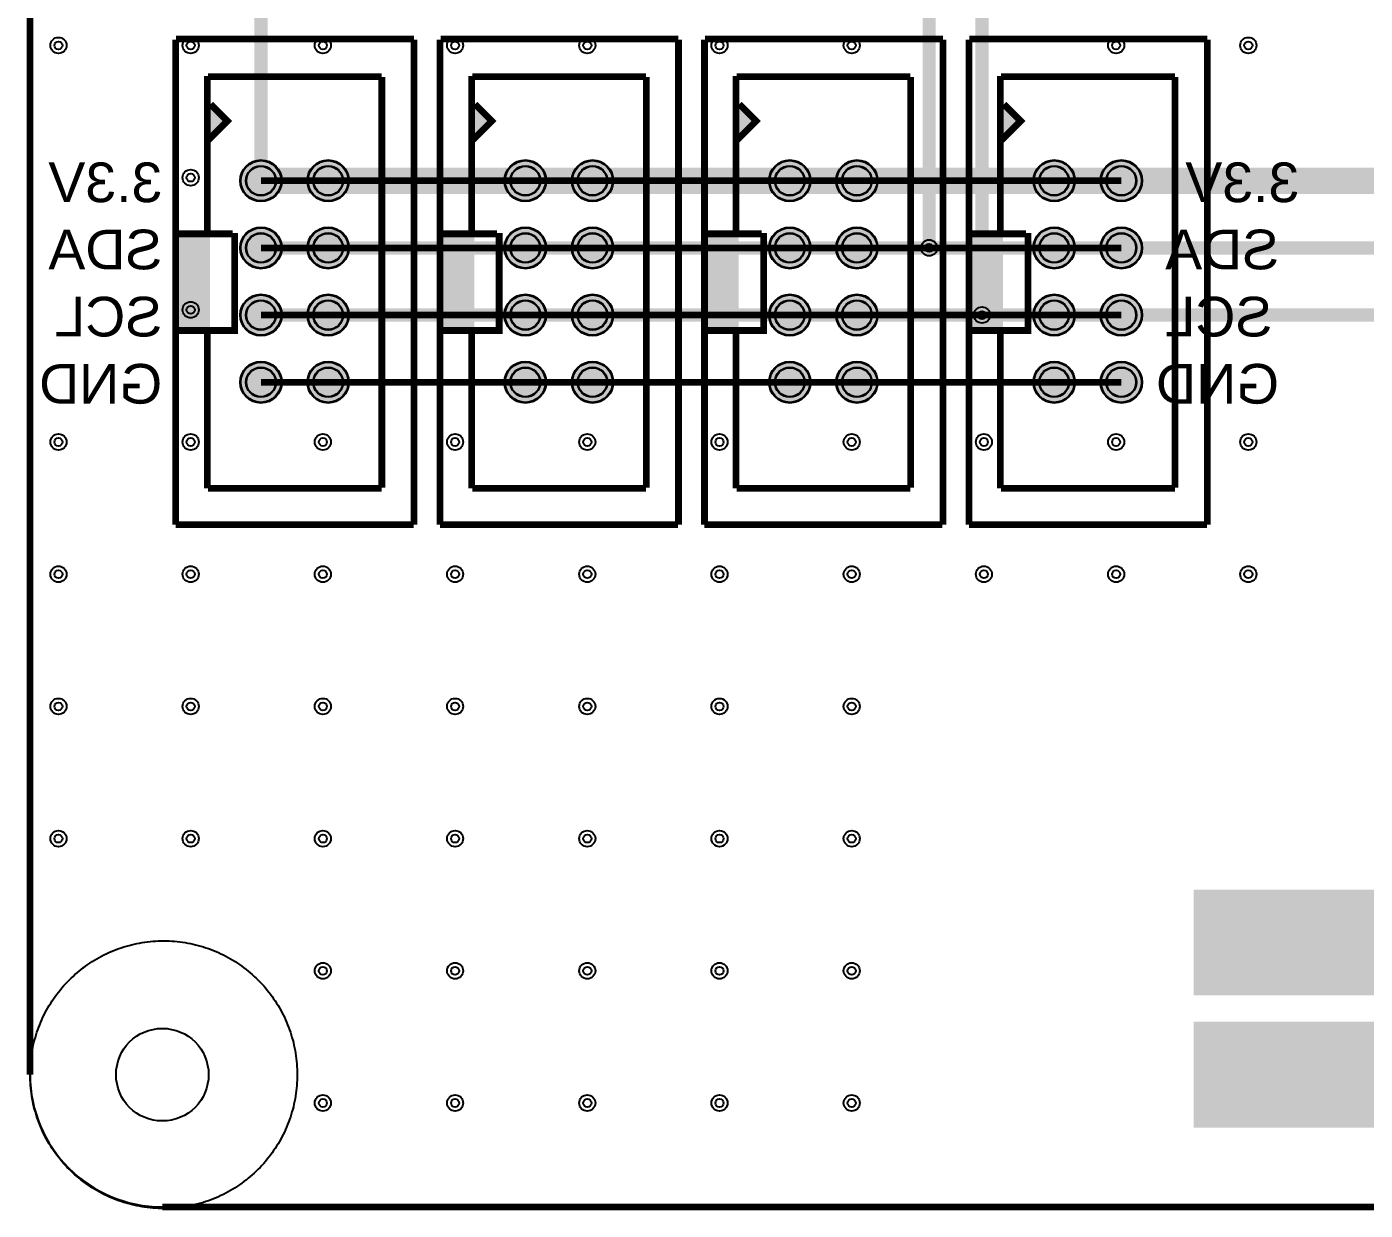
# Model space of a CAD drawing. Header units: millimetres. Extents: x 0 to 100, y 0 to 102.
# Drawn here: x -0.1 to 50.5, y -0.1 to 44.6 of the extents above; entities that cross this region are included whole.
import ezdxf

# ---------------------------------------------------------------- set-up
doc = ezdxf.new("R2010")
doc.units = ezdxf.units.MM
for name, color, linetype, true_color in [('BoardOutLine', 7, 'Continuous', 0xff00ff), ('BottomLayer', 7, 'Continuous', 0x0000ff), ('BottomSolderMaskLayer', 7, 'Continuous', 0xaa00ff), ('Document', 7, 'Continuous', 0xffffff), ('Hole', 7, 'Continuous', 0x222222), ('Multi-Layer', 7, 'Continuous', 0xc0c0c0), ('TopLayer', 7, 'Continuous', 0xff0000), ('TopSilkLayer', 7, 'Continuous', 0xffcc00), ('TopSolderMaskLayer', 7, 'Continuous', 0x800080)]:
    doc.layers.add(name, color=color, linetype=linetype, true_color=true_color)
doc.styles.get("Standard").update_dxf_attribs({"font": 'arial.ttf'})

msp = doc.modelspace()

# ---------------------------------------------------------------- hatches: boundary and pattern name
at = {"layer": 'BottomSolderMaskLayer'}
for points in [[(7.943, 38.809, 1), (9.517, 38.809, 1)], [(10.483, 38.809, 1), (12.057, 38.809, 1)], [(17.943, 38.809, 1), (19.517, 38.809, 1)], [(20.483, 38.809, 1), (22.057, 38.809, 1)], [(27.943, 38.809, 1), (29.517, 38.809, 1)], [(30.483, 38.809, 1), (32.057, 38.809, 1)], [(37.943, 38.809, 1), (39.517, 38.809, 1)], [(40.483, 38.809, 1), (42.057, 38.809, 1)], [(7.943, 36.269, 1), (9.517, 36.269, 1)], [(10.483, 36.269, 1), (12.057, 36.269, 1)], [(17.943, 36.269, 1), (19.517, 36.269, 1)], [(20.483, 36.269, 1), (22.057, 36.269, 1)], [(27.943, 36.269, 1), (29.517, 36.269, 1)], [(30.483, 36.269, 1), (32.057, 36.269, 1)], [(37.943, 36.269, 1), (39.517, 36.269, 1)], [(40.483, 36.269, 1), (42.057, 36.269, 1)], [(7.943, 33.729, 1), (9.517, 33.729, 1)], [(10.483, 33.729, 1), (12.057, 33.729, 1)], [(17.943, 33.729, 1), (19.517, 33.729, 1)], [(20.483, 33.729, 1), (22.057, 33.729, 1)], [(27.943, 33.729, 1), (29.517, 33.729, 1)], [(30.483, 33.729, 1), (32.057, 33.729, 1)], [(37.943, 33.729, 1), (39.517, 33.729, 1)], [(40.483, 33.729, 1), (42.057, 33.729, 1)], [(7.943, 31.189, 1), (9.517, 31.189, 1)], [(10.483, 31.189, 1), (12.057, 31.189, 1)], [(17.943, 31.189, 1), (19.517, 31.189, 1)], [(20.483, 31.189, 1), (22.057, 31.189, 1)], [(27.943, 31.189, 1), (29.517, 31.189, 1)], [(30.483, 31.189, 1), (32.057, 31.189, 1)], [(37.943, 31.189, 1), (39.517, 31.189, 1)], [(40.483, 31.189, 1), (42.057, 31.189, 1)]]:
    msp.add_hatch(color=256, dxfattribs=at).paths.add_polyline_path(points)
at = {"layer": 'Document'}
for points in [[(6.698, 41.806), (6.698, 40.46), (7.358, 41.12)], [(16.698, 41.806), (16.698, 40.46), (17.358, 41.12)], [(26.698, 41.806), (26.698, 40.46), (27.358, 41.12)], [(36.698, 41.806), (36.698, 40.46), (37.358, 41.12)], [(6.8, 36.799), (5.6, 36.799), (5.6, 33.199), (6.8, 33.199)], [(16.8, 36.799), (15.6, 36.799), (15.6, 33.199), (16.8, 33.199)], [(26.8, 36.799), (25.6, 36.799), (25.6, 33.199), (26.8, 33.199)], [(36.8, 36.799), (35.6, 36.799), (35.6, 33.199), (36.8, 33.199)]]:
    msp.add_hatch(color=256, dxfattribs=at).paths.add_polyline_path(points)
at = {"layer": 'Multi-Layer'}
for points in [[(7.968, 38.809, 1), (9.492, 38.809, 1)], [(10.508, 38.809, 1), (12.032, 38.809, 1)], [(17.968, 38.809, 1), (19.492, 38.809, 1)], [(20.508, 38.809, 1), (22.032, 38.809, 1)], [(27.968, 38.809, 1), (29.492, 38.809, 1)], [(30.508, 38.809, 1), (32.032, 38.809, 1)], [(37.968, 38.809, 1), (39.492, 38.809, 1)], [(40.508, 38.809, 1), (42.032, 38.809, 1)], [(7.968, 36.269, 1), (9.492, 36.269, 1)], [(10.508, 36.269, 1), (12.032, 36.269, 1)], [(17.968, 36.269, 1), (19.492, 36.269, 1)], [(20.508, 36.269, 1), (22.032, 36.269, 1)], [(27.968, 36.269, 1), (29.492, 36.269, 1)], [(30.508, 36.269, 1), (32.032, 36.269, 1)], [(37.968, 36.269, 1), (39.492, 36.269, 1)], [(40.508, 36.269, 1), (42.032, 36.269, 1)], [(7.968, 33.729, 1), (9.492, 33.729, 1)], [(10.508, 33.729, 1), (12.032, 33.729, 1)], [(17.968, 33.729, 1), (19.492, 33.729, 1)], [(20.508, 33.729, 1), (22.032, 33.729, 1)], [(27.968, 33.729, 1), (29.492, 33.729, 1)], [(30.508, 33.729, 1), (32.032, 33.729, 1)], [(37.968, 33.729, 1), (39.492, 33.729, 1)], [(40.508, 33.729, 1), (42.032, 33.729, 1)], [(7.968, 31.189, 1), (9.492, 31.189, 1)], [(10.508, 31.189, 1), (12.032, 31.189, 1)], [(17.968, 31.189, 1), (19.492, 31.189, 1)], [(20.508, 31.189, 1), (22.032, 31.189, 1)], [(27.968, 31.189, 1), (29.492, 31.189, 1)], [(30.508, 31.189, 1), (32.032, 31.189, 1)], [(37.968, 31.189, 1), (39.492, 31.189, 1)], [(40.508, 31.189, 1), (42.032, 31.189, 1)]]:
    msp.add_hatch(color=256, dxfattribs=at).paths.add_polyline_path(points)
at = {"layer": 'TopSilkLayer'}
for points in [[(66, 8), (66, 12), (44, 12), (44, 8), (61, 8)], [(66, 3), (66, 7), (44, 7), (44, 3), (61, 3)]]:
    msp.add_hatch(color=256, dxfattribs=at).paths.add_polyline_path(points)
at = {"layer": 'TopSolderMaskLayer'}
for points in [[(7.943, 38.809, 1), (9.517, 38.809, 1)], [(10.483, 38.809, 1), (12.057, 38.809, 1)], [(17.943, 38.809, 1), (19.517, 38.809, 1)], [(20.483, 38.809, 1), (22.057, 38.809, 1)], [(27.943, 38.809, 1), (29.517, 38.809, 1)], [(30.483, 38.809, 1), (32.057, 38.809, 1)], [(37.943, 38.809, 1), (39.517, 38.809, 1)], [(40.483, 38.809, 1), (42.057, 38.809, 1)], [(7.943, 36.269, 1), (9.517, 36.269, 1)], [(10.483, 36.269, 1), (12.057, 36.269, 1)], [(17.943, 36.269, 1), (19.517, 36.269, 1)], [(20.483, 36.269, 1), (22.057, 36.269, 1)], [(27.943, 36.269, 1), (29.517, 36.269, 1)], [(30.483, 36.269, 1), (32.057, 36.269, 1)], [(37.943, 36.269, 1), (39.517, 36.269, 1)], [(40.483, 36.269, 1), (42.057, 36.269, 1)], [(7.943, 33.729, 1), (9.517, 33.729, 1)], [(10.483, 33.729, 1), (12.057, 33.729, 1)], [(17.943, 33.729, 1), (19.517, 33.729, 1)], [(20.483, 33.729, 1), (22.057, 33.729, 1)], [(27.943, 33.729, 1), (29.517, 33.729, 1)], [(30.483, 33.729, 1), (32.057, 33.729, 1)], [(37.943, 33.729, 1), (39.517, 33.729, 1)], [(40.483, 33.729, 1), (42.057, 33.729, 1)], [(7.943, 31.189, 1), (9.517, 31.189, 1)], [(10.483, 31.189, 1), (12.057, 31.189, 1)], [(17.943, 31.189, 1), (19.517, 31.189, 1)], [(20.483, 31.189, 1), (22.057, 31.189, 1)], [(27.943, 31.189, 1), (29.517, 31.189, 1)], [(30.483, 31.189, 1), (32.057, 31.189, 1)], [(37.943, 31.189, 1), (39.517, 31.189, 1)], [(40.483, 31.189, 1), (42.057, 31.189, 1)]]:
    msp.add_hatch(color=256, dxfattribs=at).paths.add_polyline_path(points)

# ---------------------------------------------------------------- linework, layer by layer
at = {"layer": 'BoardOutLine', "const_width": 0.254}
for points in [[(0, 5), (0, 95)], [(95, 0), (5, 0)]]:
    msp.add_lwpolyline(points, dxfattribs=at)
at = {"layer": 'BoardOutLine'}
msp.add_arc((5, 5), 5, 180, 270, dxfattribs=at)
at = {"layer": 'BottomLayer'}
for points, const_width in [([(34, 36.27), (34, 96)], 0.5), ([(36, 94), (36, 33.73)], 0.5), ([(8.73, 38.809), (8.73, 63.731), (14.849, 69.85), (20.32, 69.85)], 0.5), ([(38.73, 38.809), (52.637, 38.81), (65, 51.181)], 1)]:
    msp.add_lwpolyline(points, dxfattribs=dict(at, const_width=const_width))
msp.add_lwpolyline([(0, 5), (0.001, 5.102), (0.004, 5.204), (0.008, 5.305), (0.015, 5.407), (0.024, 5.508), (0.035, 5.61), (0.049, 5.711), (0.064, 5.811), (0.081, 5.912), (0.1, 6.012), (0.121, 6.111), (0.144, 6.211), (0.17, 6.309), (0.197, 6.407), (0.226, 6.505), (0.257, 6.602), (0.29, 6.698), (0.325, 6.794), (0.362, 6.889), (0.401, 6.983), (0.441, 7.076), (0.484, 7.169), (0.528, 7.261), (0.575, 7.351), (0.623, 7.441), (0.673, 7.53), (0.724, 7.618), (0.778, 7.704), (0.833, 7.79), (0.89, 7.874), (0.948, 7.958), (1.009, 8.04), (1.071, 8.121), (1.134, 8.2), (1.199, 8.279), (1.266, 8.356), (1.334, 8.431), (1.404, 8.505), (1.475, 8.578), (1.548, 8.65), (1.622, 8.719), (1.697, 8.788), (1.774, 8.855), (1.852, 8.92), (1.932, 8.984), (2.012, 9.046), (2.094, 9.106), (2.178, 9.165), (2.262, 9.222), (2.347, 9.277), (2.434, 9.331), (2.522, 9.383), (2.61, 9.433), (2.7, 9.481), (2.791, 9.528), (2.882, 9.572), (2.975, 9.615), (3.068, 9.656), (3.162, 9.695), (3.257, 9.732), (3.352, 9.767), (3.449, 9.801), (3.545, 9.832), (3.643, 9.861), (3.741, 9.889), (3.84, 9.914), (3.939, 9.938), (4.038, 9.959), (4.138, 9.978), (4.239, 9.996), (4.339, 10.011), (4.44, 10.024), (4.542, 10.036), (4.643, 10.045), (4.745, 10.052), (4.846, 10.057), (4.948, 10.06), (5.05, 10.061), (5.152, 10.06), (5.254, 10.057), (5.355, 10.052), (5.457, 10.045), (5.558, 10.036), (5.66, 10.024), (5.76, 10.011), (5.861, 9.996), (5.961, 9.978), (6.061, 9.959), (6.161, 9.938), (6.26, 9.914), (6.359, 9.889), (6.457, 9.861), (6.554, 9.832), (6.651, 9.801), (6.748, 9.767), (6.843, 9.732), (6.938, 9.695), (7.032, 9.656), (7.125, 9.615), (7.218, 9.572), (7.309, 9.528), (7.4, 9.481), (7.49, 9.433), (7.578, 9.383), (7.666, 9.331), (7.752, 9.277), (7.838, 9.222), (7.922, 9.165), (8.005, 9.106), (8.087, 9.046), (8.168, 8.984), (8.248, 8.92), (8.326, 8.855), (8.403, 8.788), (8.478, 8.719), (8.552, 8.65), (8.625, 8.578), (8.696, 8.505), (8.766, 8.431), (8.834, 8.356), (8.901, 8.279), (8.966, 8.2), (9.029, 8.121), (9.091, 8.04), (9.151, 7.958), (9.21, 7.874), (9.267, 7.79), (9.322, 7.704), (9.375, 7.618), (9.427, 7.53), (9.477, 7.441), (9.525, 7.351), (9.571, 7.261), (9.616, 7.169), (9.658, 7.076), (9.699, 6.983), (9.738, 6.889), (9.775, 6.794), (9.81, 6.698), (9.843, 6.602), (9.874, 6.505), (9.903, 6.407), (9.93, 6.309), (9.955, 6.211), (9.979, 6.111), (10, 6.012), (10.019, 5.912), (10.036, 5.811), (10.051, 5.711), (10.064, 5.61), (10.075, 5.508), (10.084, 5.407), (10.091, 5.305), (10.096, 5.204), (10.099, 5.102), (10.1, 5), (10.099, 4.898), (10.096, 4.796), (10.091, 4.695), (10.084, 4.593), (10.075, 4.492), (10.064, 4.39), (10.051, 4.289), (10.036, 4.189), (10.019, 4.088), (10, 3.988), (9.979, 3.889), (9.955, 3.789), (9.93, 3.691), (9.903, 3.593), (9.874, 3.495), (9.843, 3.398), (9.81, 3.302), (9.775, 3.206), (9.738, 3.111), (9.699, 3.017), (9.658, 2.924), (9.616, 2.831), (9.571, 2.74), (9.525, 2.649), (9.477, 2.559), (9.427, 2.47), (9.375, 2.382), (9.322, 2.296), (9.267, 2.21), (9.21, 2.126), (9.151, 2.042), (9.091, 1.96), (9.029, 1.879), (8.966, 1.8), (8.901, 1.721), (8.834, 1.644), (8.766, 1.569), (8.696, 1.495), (8.625, 1.422), (8.552, 1.35), (8.478, 1.281), (8.403, 1.212), (8.326, 1.145), (8.248, 1.08), (8.168, 1.016), (8.087, 0.954), (8.005, 0.894), (7.922, 0.835), (7.838, 0.778), (7.752, 0.723), (7.666, 0.669), (7.578, 0.617), (7.49, 0.567), (7.4, 0.519), (7.309, 0.472), (7.218, 0.428), (7.125, 0.385), (7.032, 0.344), (6.938, 0.305), (6.843, 0.268), (6.748, 0.233), (6.651, 0.199), (6.554, 0.168), (6.457, 0.139), (6.359, 0.111), (6.26, 0.086), (6.161, 0.062), (6.061, 0.041), (5.961, 0.022), (5.861, 0.004), (5.76, -0.011), (5.66, -0.024), (5.558, -0.036), (5.457, -0.045), (5.355, -0.052), (5.254, -0.057), (5.152, -0.06), (5.05, -0.061), (4.948, -0.06), (4.846, -0.057), (4.745, -0.052), (4.643, -0.045), (4.542, -0.036), (4.44, -0.024), (4.339, -0.011), (4.239, 0.004), (4.138, 0.022), (4.038, 0.041), (3.939, 0.062), (3.84, 0.086), (3.741, 0.111), (3.643, 0.139), (3.545, 0.168), (3.449, 0.199), (3.352, 0.233), (3.257, 0.268), (3.162, 0.305), (3.068, 0.344), (2.975, 0.385), (2.882, 0.428), (2.791, 0.472), (2.7, 0.519), (2.61, 0.567), (2.522, 0.617), (2.434, 0.669), (2.347, 0.723), (2.262, 0.778), (2.178, 0.835), (2.094, 0.894), (2.012, 0.954), (1.932, 1.016), (1.852, 1.08), (1.774, 1.145), (1.697, 1.212), (1.622, 1.281), (1.548, 1.35), (1.475, 1.422), (1.404, 1.495), (1.334, 1.569), (1.266, 1.644), (1.199, 1.721), (1.134, 1.8), (1.071, 1.879), (1.009, 1.96), (0.948, 2.042), (0.89, 2.126), (0.833, 2.21), (0.778, 2.296), (0.724, 2.382), (0.673, 2.47), (0.623, 2.559), (0.575, 2.649), (0.528, 2.74), (0.484, 2.831), (0.441, 2.924), (0.401, 3.017), (0.362, 3.111), (0.325, 3.206), (0.29, 3.302), (0.257, 3.398), (0.226, 3.495), (0.197, 3.593), (0.17, 3.691), (0.144, 3.789), (0.121, 3.889), (0.1, 3.988), (0.081, 4.088), (0.064, 4.189), (0.049, 4.289), (0.035, 4.39), (0.024, 4.492), (0.015, 4.593), (0.008, 4.695), (0.004, 4.796), (0.001, 4.898), (0, 5)], close=True, dxfattribs=at)
at = {"layer": 'BottomSolderMaskLayer'}
for centre, radius in [((8.73, 38.809), 0.787), ((11.27, 38.809), 0.787), ((18.73, 38.809), 0.787), ((21.27, 38.809), 0.787), ((28.73, 38.809), 0.787), ((31.27, 38.809), 0.787), ((38.73, 38.809), 0.787), ((41.27, 38.809), 0.787), ((8.73, 38.809), 0.568), ((11.27, 38.809), 0.568), ((18.73, 38.809), 0.568), ((21.27, 38.809), 0.568), ((28.73, 38.809), 0.568), ((31.27, 38.809), 0.568), ((38.73, 38.809), 0.568), ((41.27, 38.809), 0.568), ((8.73, 36.269), 0.787), ((11.27, 36.269), 0.787), ((18.73, 36.269), 0.787), ((21.27, 36.269), 0.787), ((28.73, 36.269), 0.787), ((31.27, 36.269), 0.787), ((38.73, 36.269), 0.787), ((41.27, 36.269), 0.787), ((8.73, 36.269), 0.568), ((11.27, 36.269), 0.568), ((18.73, 36.269), 0.568), ((21.27, 36.269), 0.568), ((28.73, 36.269), 0.568), ((31.27, 36.269), 0.568), ((38.73, 36.269), 0.568), ((41.27, 36.269), 0.568), ((8.73, 33.729), 0.787), ((11.27, 33.729), 0.787), ((18.73, 33.729), 0.787), ((21.27, 33.729), 0.787), ((28.73, 33.729), 0.787), ((31.27, 33.729), 0.787), ((38.73, 33.729), 0.787), ((41.27, 33.729), 0.787), ((8.73, 33.729), 0.568), ((11.27, 33.729), 0.568), ((18.73, 33.729), 0.568), ((21.27, 33.729), 0.568), ((28.73, 33.729), 0.568), ((31.27, 33.729), 0.568), ((38.73, 33.729), 0.568), ((41.27, 33.729), 0.568), ((8.73, 31.189), 0.787), ((11.27, 31.189), 0.787), ((18.73, 31.189), 0.787), ((21.27, 31.189), 0.787), ((28.73, 31.189), 0.787), ((31.27, 31.189), 0.787), ((38.73, 31.189), 0.787), ((41.27, 31.189), 0.787), ((8.73, 31.189), 0.568), ((11.27, 31.189), 0.568), ((18.73, 31.189), 0.568), ((21.27, 31.189), 0.568), ((28.73, 31.189), 0.568), ((31.27, 31.189), 0.568), ((38.73, 31.189), 0.568), ((41.27, 31.189), 0.568)]:
    msp.add_circle(centre, radius, dxfattribs=at)
at = {"layer": 'Hole'}
for centre, radius in [((1.072, 43.928), 0.153), ((6.072, 43.928), 0.153), ((11.072, 43.928), 0.153), ((16.072, 43.928), 0.153), ((21.072, 43.928), 0.153), ((26.072, 43.928), 0.153), ((31.072, 43.928), 0.153), ((41.072, 43.928), 0.153), ((46.072, 43.928), 0.153), ((6.072, 38.928), 0.153), ((34, 36.27), 0.152), ((6.072, 33.928), 0.153), ((36, 33.73), 0.152), ((1.072, 28.928), 0.153), ((6.072, 28.928), 0.153), ((11.072, 28.928), 0.153), ((16.072, 28.928), 0.153), ((21.072, 28.928), 0.153), ((26.072, 28.928), 0.153), ((31.072, 28.928), 0.153), ((36.072, 28.928), 0.153), ((41.072, 28.928), 0.153), ((46.072, 28.928), 0.153), ((1.072, 23.928), 0.153), ((6.072, 23.928), 0.153), ((11.072, 23.928), 0.153), ((16.072, 23.928), 0.153), ((21.072, 23.928), 0.153), ((26.072, 23.928), 0.153), ((31.072, 23.928), 0.153), ((36.072, 23.928), 0.153), ((41.072, 23.928), 0.153), ((46.072, 23.928), 0.153), ((1.072, 18.928), 0.153), ((6.072, 18.928), 0.153), ((11.072, 18.928), 0.153), ((16.072, 18.928), 0.153), ((21.072, 18.928), 0.153), ((26.072, 18.928), 0.153), ((31.072, 18.928), 0.153), ((1.072, 13.928), 0.153), ((6.072, 13.928), 0.153), ((11.072, 13.928), 0.153), ((16.072, 13.928), 0.153), ((21.072, 13.928), 0.153), ((26.072, 13.928), 0.153), ((31.072, 13.928), 0.153), ((11.072, 8.928), 0.153), ((16.072, 8.928), 0.153), ((21.072, 8.928), 0.153), ((26.072, 8.928), 0.153), ((31.072, 8.928), 0.153), ((11.072, 3.928), 0.153), ((16.072, 3.928), 0.153), ((21.072, 3.928), 0.153), ((26.072, 3.928), 0.153), ((31.072, 3.928), 0.153)]:
    msp.add_circle(centre, radius, dxfattribs=at)
at = {"layer": 'Multi-Layer'}
for centre, radius in [((1.072, 43.928), 0.305), ((6.072, 43.928), 0.305), ((11.072, 43.928), 0.305), ((16.072, 43.928), 0.305), ((21.072, 43.928), 0.305), ((26.072, 43.928), 0.305), ((31.072, 43.928), 0.305), ((41.072, 43.928), 0.305), ((46.072, 43.928), 0.305), ((8.73, 38.809), 0.762), ((11.27, 38.809), 0.762), ((18.73, 38.809), 0.762), ((21.27, 38.809), 0.762), ((28.73, 38.809), 0.762), ((31.27, 38.809), 0.762), ((38.73, 38.809), 0.762), ((41.27, 38.809), 0.762), ((6.072, 38.928), 0.305), ((8.73, 38.809), 0.55), ((11.27, 38.809), 0.55), ((18.73, 38.809), 0.55), ((21.27, 38.809), 0.55), ((28.73, 38.809), 0.55), ((31.27, 38.809), 0.55), ((38.73, 38.809), 0.55), ((41.27, 38.809), 0.55), ((8.73, 36.269), 0.762), ((11.27, 36.269), 0.762), ((18.73, 36.269), 0.762), ((21.27, 36.269), 0.762), ((28.73, 36.269), 0.762), ((31.27, 36.269), 0.762), ((38.73, 36.269), 0.762), ((41.27, 36.269), 0.762), ((8.73, 36.269), 0.55), ((11.27, 36.269), 0.55), ((18.73, 36.269), 0.55), ((21.27, 36.269), 0.55), ((28.73, 36.269), 0.55), ((31.27, 36.269), 0.55), ((34, 36.27), 0.305), ((38.73, 36.269), 0.55), ((41.27, 36.269), 0.55), ((8.73, 33.729), 0.762), ((11.27, 33.729), 0.762), ((18.73, 33.729), 0.762), ((21.27, 33.729), 0.762), ((28.73, 33.729), 0.762), ((31.27, 33.729), 0.762), ((38.73, 33.729), 0.762), ((41.27, 33.729), 0.762), ((6.072, 33.928), 0.305), ((8.73, 33.729), 0.55), ((11.27, 33.729), 0.55), ((18.73, 33.729), 0.55), ((21.27, 33.729), 0.55), ((28.73, 33.729), 0.55), ((31.27, 33.729), 0.55), ((36, 33.73), 0.305), ((38.73, 33.729), 0.55), ((41.27, 33.729), 0.55), ((8.73, 31.189), 0.762), ((11.27, 31.189), 0.762), ((18.73, 31.189), 0.762), ((21.27, 31.189), 0.762), ((28.73, 31.189), 0.762), ((31.27, 31.189), 0.762), ((38.73, 31.189), 0.762), ((41.27, 31.189), 0.762), ((8.73, 31.189), 0.55), ((11.27, 31.189), 0.55), ((18.73, 31.189), 0.55), ((21.27, 31.189), 0.55), ((28.73, 31.189), 0.55), ((31.27, 31.189), 0.55), ((38.73, 31.189), 0.55), ((41.27, 31.189), 0.55), ((1.072, 28.928), 0.305), ((6.072, 28.928), 0.305), ((11.072, 28.928), 0.305), ((16.072, 28.928), 0.305), ((21.072, 28.928), 0.305), ((26.072, 28.928), 0.305), ((31.072, 28.928), 0.305), ((36.072, 28.928), 0.305), ((41.072, 28.928), 0.305), ((46.072, 28.928), 0.305), ((1.072, 23.928), 0.305), ((6.072, 23.928), 0.305), ((11.072, 23.928), 0.305), ((16.072, 23.928), 0.305), ((21.072, 23.928), 0.305), ((26.072, 23.928), 0.305), ((31.072, 23.928), 0.305), ((36.072, 23.928), 0.305), ((41.072, 23.928), 0.305), ((46.072, 23.928), 0.305), ((1.072, 18.928), 0.305), ((6.072, 18.928), 0.305), ((11.072, 18.928), 0.305), ((16.072, 18.928), 0.305), ((21.072, 18.928), 0.305), ((26.072, 18.928), 0.305), ((31.072, 18.928), 0.305), ((1.072, 13.928), 0.305), ((6.072, 13.928), 0.305), ((11.072, 13.928), 0.305), ((16.072, 13.928), 0.305), ((21.072, 13.928), 0.305), ((26.072, 13.928), 0.305), ((31.072, 13.928), 0.305), ((11.072, 8.928), 0.305), ((16.072, 8.928), 0.305), ((21.072, 8.928), 0.305), ((26.072, 8.928), 0.305), ((31.072, 8.928), 0.305), ((5, 5), 1.75), ((11.072, 3.928), 0.305), ((16.072, 3.928), 0.305), ((21.072, 3.928), 0.305), ((26.072, 3.928), 0.305), ((31.072, 3.928), 0.305)]:
    msp.add_circle(centre, radius, dxfattribs=at)
at = {"layer": 'TopLayer'}
for points, const_width in [([(41.27, 38.809), (8.73, 38.809)], 1), ([(8.73, 36.269), (91.27, 36.27)], 0.5), ([(8.73, 33.729), (91.27, 33.729)], 0.5)]:
    msp.add_lwpolyline(points, dxfattribs=dict(at, const_width=const_width))
msp.add_lwpolyline([(0, 5), (0.001, 5.102), (0.004, 5.204), (0.009, 5.305), (0.016, 5.407), (0.025, 5.508), (0.036, 5.61), (0.049, 5.711), (0.064, 5.811), (0.081, 5.912), (0.1, 6.012), (0.121, 6.111), (0.144, 6.211), (0.17, 6.309), (0.197, 6.407), (0.226, 6.505), (0.257, 6.602), (0.29, 6.698), (0.325, 6.794), (0.362, 6.889), (0.401, 6.983), (0.442, 7.076), (0.484, 7.169), (0.529, 7.261), (0.575, 7.351), (0.623, 7.441), (0.673, 7.53), (0.724, 7.618), (0.778, 7.704), (0.833, 7.79), (0.89, 7.874), (0.949, 7.958), (1.009, 8.04), (1.071, 8.121), (1.134, 8.2), (1.199, 8.279), (1.266, 8.356), (1.334, 8.431), (1.404, 8.505), (1.475, 8.578), (1.548, 8.65), (1.622, 8.719), (1.697, 8.788), (1.774, 8.855), (1.852, 8.92), (1.932, 8.984), (2.013, 9.046), (2.095, 9.106), (2.178, 9.165), (2.262, 9.222), (2.348, 9.277), (2.434, 9.331), (2.522, 9.383), (2.61, 9.433), (2.7, 9.481), (2.791, 9.528), (2.882, 9.572), (2.975, 9.615), (3.068, 9.656), (3.162, 9.695), (3.257, 9.732), (3.352, 9.767), (3.449, 9.801), (3.546, 9.832), (3.643, 9.861), (3.741, 9.889), (3.84, 9.914), (3.939, 9.938), (4.038, 9.959), (4.138, 9.978), (4.239, 9.996), (4.339, 10.011), (4.44, 10.024), (4.542, 10.036), (4.643, 10.045), (4.745, 10.052), (4.846, 10.057), (4.948, 10.06), (5.05, 10.061), (5.152, 10.06), (5.254, 10.057), (5.355, 10.052), (5.457, 10.045), (5.558, 10.036), (5.66, 10.024), (5.761, 10.011), (5.861, 9.996), (5.962, 9.978), (6.062, 9.959), (6.161, 9.938), (6.26, 9.914), (6.359, 9.889), (6.457, 9.861), (6.554, 9.832), (6.651, 9.801), (6.748, 9.767), (6.843, 9.732), (6.938, 9.695), (7.032, 9.656), (7.125, 9.615), (7.218, 9.572), (7.309, 9.528), (7.4, 9.481), (7.49, 9.433), (7.578, 9.383), (7.666, 9.331), (7.752, 9.277), (7.838, 9.222), (7.922, 9.165), (8.005, 9.106), (8.087, 9.046), (8.168, 8.984), (8.248, 8.92), (8.326, 8.855), (8.403, 8.788), (8.478, 8.719), (8.552, 8.65), (8.625, 8.578), (8.696, 8.505), (8.766, 8.431), (8.834, 8.356), (8.901, 8.279), (8.966, 8.2), (9.029, 8.121), (9.091, 8.04), (9.151, 7.958), (9.21, 7.874), (9.267, 7.79), (9.322, 7.704), (9.376, 7.618), (9.427, 7.53), (9.477, 7.441), (9.525, 7.351), (9.571, 7.261), (9.616, 7.169), (9.658, 7.076), (9.699, 6.983), (9.738, 6.889), (9.775, 6.794), (9.81, 6.698), (9.843, 6.602), (9.874, 6.505), (9.903, 6.407), (9.93, 6.309), (9.956, 6.211), (9.979, 6.111), (10, 6.012), (10.019, 5.912), (10.036, 5.811), (10.051, 5.711), (10.064, 5.61), (10.075, 5.508), (10.084, 5.407), (10.091, 5.305), (10.096, 5.204), (10.099, 5.102), (10.1, 5), (10.099, 4.898), (10.096, 4.796), (10.091, 4.695), (10.084, 4.593), (10.075, 4.492), (10.064, 4.39), (10.051, 4.289), (10.036, 4.189), (10.019, 4.088), (10, 3.988), (9.979, 3.889), (9.956, 3.789), (9.93, 3.691), (9.903, 3.593), (9.874, 3.495), (9.843, 3.398), (9.81, 3.302), (9.775, 3.206), (9.738, 3.111), (9.699, 3.017), (9.658, 2.924), (9.616, 2.831), (9.571, 2.739), (9.525, 2.649), (9.477, 2.559), (9.427, 2.47), (9.376, 2.382), (9.322, 2.296), (9.267, 2.21), (9.21, 2.126), (9.151, 2.042), (9.091, 1.96), (9.029, 1.879), (8.966, 1.8), (8.901, 1.721), (8.834, 1.644), (8.766, 1.569), (8.696, 1.495), (8.625, 1.422), (8.552, 1.35), (8.478, 1.281), (8.403, 1.212), (8.326, 1.145), (8.248, 1.08), (8.168, 1.016), (8.087, 0.954), (8.005, 0.894), (7.922, 0.835), (7.838, 0.778), (7.752, 0.723), (7.666, 0.669), (7.578, 0.617), (7.49, 0.567), (7.4, 0.519), (7.309, 0.472), (7.218, 0.428), (7.125, 0.385), (7.032, 0.344), (6.938, 0.305), (6.843, 0.268), (6.748, 0.233), (6.651, 0.199), (6.554, 0.168), (6.457, 0.139), (6.359, 0.111), (6.26, 0.086), (6.161, 0.062), (6.062, 0.041), (5.962, 0.022), (5.861, 0.004), (5.761, -0.011), (5.66, -0.024), (5.558, -0.036), (5.457, -0.045), (5.355, -0.052), (5.254, -0.057), (5.152, -0.06), (5.05, -0.061), (4.948, -0.06), (4.846, -0.057), (4.745, -0.052), (4.643, -0.045), (4.542, -0.036), (4.44, -0.024), (4.339, -0.011), (4.239, 0.004), (4.138, 0.022), (4.038, 0.041), (3.939, 0.062), (3.84, 0.086), (3.741, 0.111), (3.643, 0.139), (3.546, 0.168), (3.449, 0.199), (3.352, 0.233), (3.257, 0.268), (3.162, 0.305), (3.068, 0.344), (2.975, 0.385), (2.882, 0.428), (2.791, 0.472), (2.7, 0.519), (2.61, 0.567), (2.522, 0.617), (2.434, 0.669), (2.348, 0.723), (2.262, 0.778), (2.178, 0.835), (2.095, 0.894), (2.013, 0.954), (1.932, 1.016), (1.852, 1.08), (1.774, 1.145), (1.697, 1.212), (1.622, 1.281), (1.548, 1.35), (1.475, 1.422), (1.404, 1.495), (1.334, 1.569), (1.266, 1.644), (1.199, 1.721), (1.134, 1.8), (1.071, 1.879), (1.009, 1.96), (0.949, 2.042), (0.89, 2.126), (0.833, 2.21), (0.778, 2.296), (0.724, 2.382), (0.673, 2.47), (0.623, 2.559), (0.575, 2.649), (0.529, 2.739), (0.484, 2.831), (0.442, 2.924), (0.401, 3.017), (0.362, 3.111), (0.325, 3.206), (0.29, 3.302), (0.257, 3.398), (0.226, 3.495), (0.197, 3.593), (0.17, 3.691), (0.144, 3.789), (0.121, 3.889), (0.1, 3.988), (0.081, 4.088), (0.064, 4.189), (0.049, 4.289), (0.036, 4.39), (0.025, 4.492), (0.016, 4.593), (0.009, 4.695), (0.004, 4.796), (0.001, 4.898), (0, 5)], close=True, dxfattribs=at)
at = {"layer": 'TopSilkLayer'}
for points, const_width in [([(5.504, 44.143), (5.504, 25.807)], 0.254), ([(5.521, 44.168), (14.521, 44.168)], 0.254), ([(14.521, 44.14), (14.521, 25.799)], 0.254), ([(15.504, 44.143), (15.504, 25.807)], 0.254), ([(15.521, 44.168), (24.521, 44.168)], 0.254), ([(24.521, 44.14), (24.521, 25.799)], 0.254), ([(25.504, 44.143), (25.504, 25.807)], 0.254), ([(25.521, 44.168), (34.521, 44.168)], 0.254), ([(34.521, 44.14), (34.521, 25.799)], 0.254), ([(35.504, 44.143), (35.504, 25.807)], 0.254), ([(35.521, 44.168), (44.521, 44.168)], 0.254), ([(44.521, 44.14), (44.521, 25.799)], 0.254), ([(6.698, 42.771), (6.698, 36.828)], 0.254), ([(6.723, 42.746), (13.293, 42.746)], 0.254), ([(13.302, 42.737), (13.302, 27.199)], 0.254), ([(16.698, 42.771), (16.698, 36.828)], 0.254), ([(16.723, 42.746), (23.293, 42.746)], 0.254), ([(23.302, 42.737), (23.302, 27.199)], 0.254), ([(26.698, 42.771), (26.698, 36.828)], 0.254), ([(26.723, 42.746), (33.293, 42.746)], 0.254), ([(33.302, 42.737), (33.302, 27.199)], 0.254), ([(36.698, 42.771), (36.698, 36.828)], 0.254), ([(36.723, 42.746), (43.293, 42.746)], 0.254), ([(43.302, 42.737), (43.302, 27.199)], 0.254), ([(6.825, 41.704), (7.46, 41.069), (6.774, 40.384), (6.749, 40.384)], 0.254), ([(16.825, 41.704), (17.46, 41.069), (16.774, 40.384), (16.749, 40.384)], 0.254), ([(26.825, 41.704), (27.46, 41.069), (26.774, 40.384), (26.749, 40.384)], 0.254), ([(36.825, 41.704), (37.46, 41.069), (36.774, 40.384), (36.749, 40.384)], 0.254), ([(8.73, 38.809), (41.27, 38.809)], 0.25), ([(7.739, 36.828), (7.739, 33.145), (5.504, 33.145), (5.504, 32.332)], 0.254), ([(17.739, 36.828), (17.739, 33.145), (15.504, 33.145), (15.504, 32.332)], 0.254), ([(27.739, 36.828), (27.739, 33.145), (25.504, 33.145), (25.504, 32.332)], 0.254), ([(37.739, 36.828), (37.739, 33.145), (35.504, 33.145), (35.504, 32.332)], 0.254), ([(7.663, 36.802), (5.504, 36.802)], 0.254), ([(17.663, 36.802), (15.504, 36.802)], 0.254), ([(27.663, 36.802), (25.504, 36.802)], 0.254), ([(37.663, 36.802), (35.504, 36.802)], 0.254), ([(8.73, 36.27), (41.27, 36.27)], 0.25), ([(8.73, 33.729), (41.27, 33.729)], 0.25), ([(6.698, 33.119), (6.698, 27.176)], 0.254), ([(16.698, 33.119), (16.698, 27.176)], 0.254), ([(26.698, 33.119), (26.698, 27.176)], 0.254), ([(36.698, 33.119), (36.698, 27.176)], 0.254), ([(8.73, 31.189), (41.27, 31.189)], 0.25), ([(13.293, 27.176), (6.723, 27.176)], 0.254), ([(23.293, 27.176), (16.723, 27.176)], 0.254), ([(33.293, 27.176), (26.723, 27.176)], 0.254), ([(43.293, 27.176), (36.723, 27.176)], 0.254), ([(14.504, 25.804), (5.504, 25.804)], 0.254), ([(24.504, 25.804), (15.504, 25.804)], 0.254), ([(34.504, 25.804), (25.504, 25.804)], 0.254), ([(44.504, 25.804), (35.504, 25.804)], 0.254)]:
    msp.add_lwpolyline(points, dxfattribs=dict(at, const_width=const_width))
at = {"layer": 'TopSolderMaskLayer'}
for centre, radius in [((8.73, 38.809), 0.787), ((11.27, 38.809), 0.787), ((18.73, 38.809), 0.787), ((21.27, 38.809), 0.787), ((28.73, 38.809), 0.787), ((31.27, 38.809), 0.787), ((38.73, 38.809), 0.787), ((41.27, 38.809), 0.787), ((8.73, 38.809), 0.568), ((11.27, 38.809), 0.568), ((18.73, 38.809), 0.568), ((21.27, 38.809), 0.568), ((28.73, 38.809), 0.568), ((31.27, 38.809), 0.568), ((38.73, 38.809), 0.568), ((41.27, 38.809), 0.568), ((8.73, 36.269), 0.787), ((11.27, 36.269), 0.787), ((18.73, 36.269), 0.787), ((21.27, 36.269), 0.787), ((28.73, 36.269), 0.787), ((31.27, 36.269), 0.787), ((38.73, 36.269), 0.787), ((41.27, 36.269), 0.787), ((8.73, 36.269), 0.568), ((11.27, 36.269), 0.568), ((18.73, 36.269), 0.568), ((21.27, 36.269), 0.568), ((28.73, 36.269), 0.568), ((31.27, 36.269), 0.568), ((38.73, 36.269), 0.568), ((41.27, 36.269), 0.568), ((8.73, 33.729), 0.787), ((11.27, 33.729), 0.787), ((18.73, 33.729), 0.787), ((21.27, 33.729), 0.787), ((28.73, 33.729), 0.787), ((31.27, 33.729), 0.787), ((38.73, 33.729), 0.787), ((41.27, 33.729), 0.787), ((8.73, 33.729), 0.568), ((11.27, 33.729), 0.568), ((18.73, 33.729), 0.568), ((21.27, 33.729), 0.568), ((28.73, 33.729), 0.568), ((31.27, 33.729), 0.568), ((38.73, 33.729), 0.568), ((41.27, 33.729), 0.568), ((8.73, 31.189), 0.787), ((11.27, 31.189), 0.787), ((18.73, 31.189), 0.787), ((21.27, 31.189), 0.787), ((28.73, 31.189), 0.787), ((31.27, 31.189), 0.787), ((38.73, 31.189), 0.787), ((41.27, 31.189), 0.787), ((8.73, 31.189), 0.568), ((11.27, 31.189), 0.568), ((18.73, 31.189), 0.568), ((21.27, 31.189), 0.568), ((28.73, 31.189), 0.568), ((31.27, 31.189), 0.568), ((38.73, 31.189), 0.568), ((41.27, 31.189), 0.568)]:
    msp.add_circle(centre, radius, dxfattribs=at)

# ---------------------------------------------------------------- texts
at = {"layer": 'BottomSilkLayer', "text_generation_flag": 2}
for s, p in [('3.3V', (5, 38)), ('3.3V', (48, 38)), ('SDA', (5, 35.46)), ('SDA', (47.238, 35.46)), ('SCL', (5, 32.92)), ('SCL', (46.984, 32.92)), ('GND', (5, 30.38)), ('GND', (47.238, 30.38))]:
    msp.add_text(s, height=1.5, dxfattribs=at).set_placement(p)

doc.saveas('drawing.dxf')
